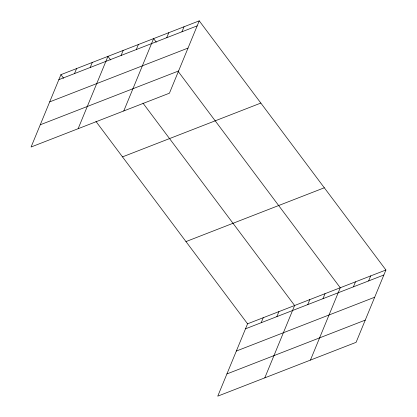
<?xml version="1.0" encoding="UTF-8"?>
<svg xmlns="http://www.w3.org/2000/svg" width="417" height="417" viewBox="0 0 417 417"><rect width="100%" height="100%" fill="white"/><g stroke="black" fill="none" stroke-linecap="round" stroke-linejoin="round"><path stroke-width="0.63" d="M199.243 20.85L60.908 74.664L31.087 147.008L169.427 93.194L199.243 20.85L385.913 269.992L356.092 342.336L217.757 396.15L247.573 323.806L385.913 269.992M74.518 73.58L76.587 68.565M90.197 67.481L92.261 62.467M78.125 128.712L107.94 56.368L110.635 59.965M121.092 55.461L123.156 50.447M136.307 49.545L138.376 44.53M123.776 110.953L153.592 38.609L156.286 42.206M166.743 37.702L168.807 32.688M181.958 31.786L184.027 26.771M261.188 322.722L263.252 317.707M276.862 316.623L278.931 311.608M264.79 377.854L294.611 305.51L142.979 103.129M307.756 304.608L309.826 299.594M322.977 298.687L325.041 293.672M310.441 360.095L340.262 287.751L178.231 71.495M353.407 286.849L355.477 281.835M368.628 280.928L370.692 275.913M58.839 79.678L197.178 25.864M49.68 101.899L188.02 48.08M40.246 124.787L178.585 70.973M122.509 156.881L260.844 103.067M185.972 241.589L324.311 187.775M245.509 328.82L383.843 275.006M236.35 351.041L374.685 297.227M226.916 373.934L365.25 320.115M60.908 74.664L63.603 78.26M95.941 121.425L247.573 323.806"/></g></svg>
